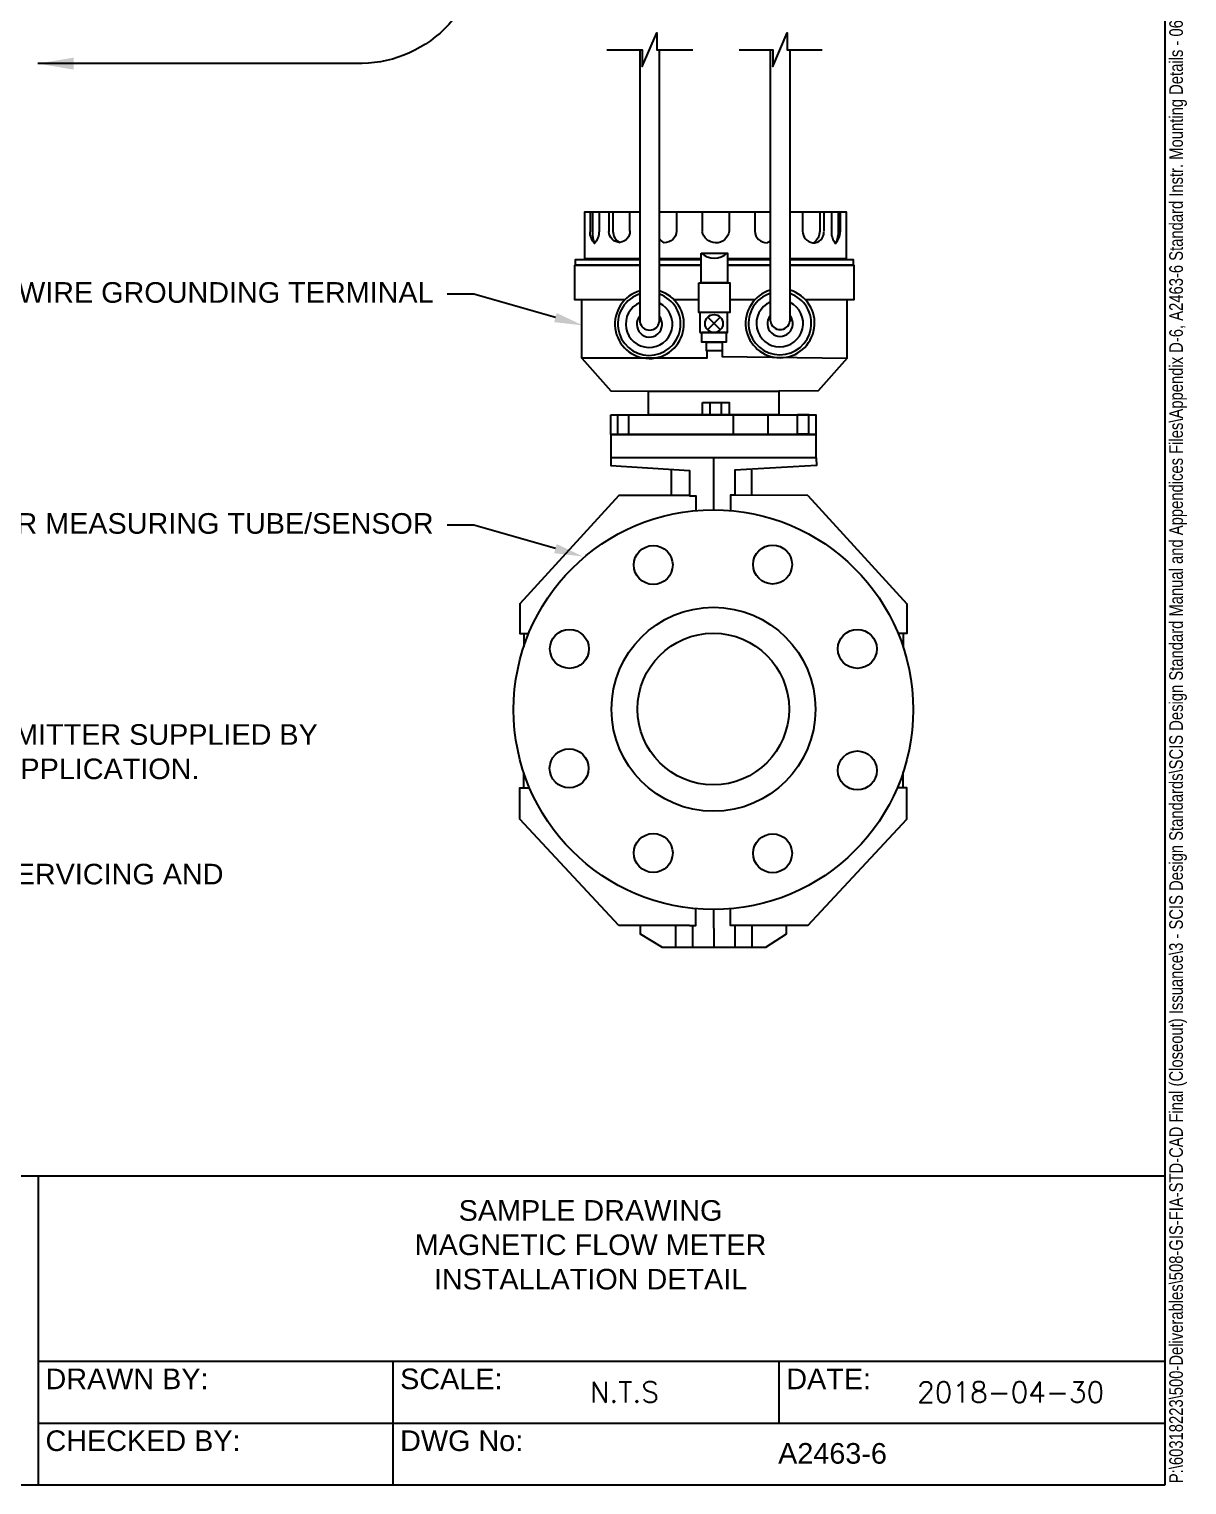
# Model space of a CAD drawing. Header units: millimetres. Extents: x 20 to 208, y 10 to 269.
# Drawn here: x 95.7 to 208.1, y 10 to 151.3 of the extents above; entities that cross this region are included whole.
import ezdxf
from ezdxf.enums import TextEntityAlignment as Align

# ---------------------------------------------------------------- set-up
doc = ezdxf.new("R2010")
doc.units = ezdxf.units.MM
doc.header["$MEASUREMENT"] = 0
doc.layers.get('0').update_dxf_attribs({"linetype": 'CONTINUOUS'})
for name, color, linetype in [('BBATXT', 7, 'CONTINUOUS'), ('C-B-TITLE', 7, 'CONTINUOUS'), ('G-ANNO-SYMB', 5, 'CONTINUOUS')]:
    doc.layers.add(name, color=color, linetype=linetype)
doc.layers.add('N-ANNO-TEXT', color=2, linetype='CONTINUOUS', lineweight=25)
doc.layers.add('N-INST', color=4, linetype='CONTINUOUS', lineweight=25)
doc.styles.add('_CGS_2-5_NOTES', font='arial.ttf', dxfattribs={"height": 2.5})
doc.styles.add('FILENAME', font='ARIALN.TTF', dxfattribs={"width": 0.95, "height": 2.5})
doc.styles.add('T1_2_5', font='simplex.shx', dxfattribs={"height": 2.5})

# ---------------------------------------------------------------- blocks, each defined once
blk = doc.blocks.new('FILE NAME')
at = {"layer": 'C-B-TITLE', "insert": (360.99, 526.17), "char_height": 2.5, "attachment_point": 1, "style": 'FILENAME'}
blk.add_mtext('P:\\\\60318223\\\\500-Deliverables\\\\508-GIS-FIA-STD-CAD Final (Closeout) Issuance\\\\3 - SCIS Design Standards\\\\SCIS Design Standard Manual and Appendices Files\\\\Appendix D-6, A2463-6 Standard Instr. Mounting Details - 06-Magnetic Flow Meter.dwg', dxfattribs=at)

msp = doc.modelspace()

# ---------------------------------------------------------------- linework, layer by layer
for p, q in [((20, 40), (181.99, 40)), ((20, 40), (181.99, 40)), ((20, 40), (181.99, 40)), ((20, 40), (181.99, 40)), ((20, 40), (206, 40)), ((20, 40), (96.56, 40)), ((96.56, 40), (96.56, 10)), ((96.56, 40), (206, 40)), ((96.56, 22), (206, 22)), ((131, 22), (131, 10)), ((168.5, 22), (168.5, 16)), ((96.56, 16), (206, 16))]:
    msp.add_line(p, q)
at = {"layer": 'G-ANNO-SYMB'}
for p, q in [((206, 10), (206, 269)), ((20, 10), (206, 10)), ((26, 10), (206, 10))]:
    msp.add_line(p, q, dxfattribs=at)
at = {"layer": 'N-ANNO-TEXT'}
for points in [[(151.77, 149.3), (155.23, 149.3), (155.23, 147.7), (156.63, 150.95), (156.63, 149.31), (160.13, 149.31)], [(164.62, 149.3), (167.9, 149.3), (167.9, 147.7), (169.3, 150.95), (169.3, 149.31), (172.68, 149.31)], [(146.8, 123.31), (138.88, 125.57), (136.28, 125.57)], [(146.8, 100.88), (138.88, 103.15), (136.28, 103.15)]]:
    msp.add_lwpolyline(points, dxfattribs=at)
for points in [[(100.02, 148.55), (100.02, 147.38), (96.52, 147.97)], [(146.92, 123.75), (149.46, 122.55), (146.67, 122.87)], [(146.92, 101.33), (149.46, 100.12), (146.67, 100.44)]]:
    msp.add_solid(points, dxfattribs=at)
at = {"layer": 'N-INST'}
for points in [[(139.6, 183.04), (139.6, 159.83, -0.421533), (127.44, 147.97), (96.52, 147.97)], [(151.03, 131.69, -0.170479), (150.6, 130.51, -0.195627), (150.15, 131.65, 0.184343)], [(150.38, 131.62, 0.135781), (150.6, 130.51, -4.505876)], [(154.03, 131.72, -0.3834), (153.06, 130.61, -0.423133), (151.99, 131.66, 8.07397)], [(152.38, 131.71, 0.289203), (153.04, 130.61, -1.168364)], [(158.56, 131.69, -0.411458), (157.35, 130.58, -0.145743), (156.88, 131, 1.713392)], [(163.65, 131.69, -0.393255), (162.34, 130.57, -0.332861), (161.03, 131.68, 2.400774)], [(166.15, 131.69, 0.411458), (167.36, 130.58, 0.148979), (167.64, 130.81, -1.713392)], [(170.8, 131.7, 0.3834), (171.78, 130.58, 0.482699), (172.85, 131.63, -8.07397)], [(172.46, 131.69, -0.231717), (171.89, 130.58, 1.168364)], [(173.6, 131.65, 0.192437), (173.99, 130.51, 0.195627), (174.44, 131.65, -0.184343)], [(174.26, 131.7, -0.10618), (173.99, 130.51, 4.505876)], [(160.93, 129.57, 0.378567), (163.51, 129.57, 1.59266)], [(167.67, 122.95, 0.856917), (169.56, 122.95, -1.359996)], [(154.99, 122.91, 0.856917), (156.88, 122.91, -1.359996)]]:
    msp.add_lwpolyline(points, format="xyb", dxfattribs=at)
for points in [[(155.01, 122.9), (155.01, 149.3)], [(156.88, 149.31), (156.88, 122.9), (156.88, 122.9)], [(167.67, 122.95), (167.67, 122.95), (167.67, 149.3)], [(169.56, 149.31), (169.56, 122.94)], [(155.01, 129.01), (149.65, 129.01), (149.65, 133.59), (155.01, 133.59)], [(150.15, 133.51), (150.15, 131.62)], [(150.38, 133.51), (150.38, 131.62)], [(151.03, 133.59), (151.03, 131.69)], [(151.99, 133.55), (151.99, 131.66)], [(152.38, 133.55), (152.38, 131.66)], [(153.99, 133.59), (153.99, 131.7)], [(156.88, 133.59), (167.64, 133.59)], [(158.56, 133.59), (158.56, 131.69)], [(161.03, 133.59), (161.03, 131.69)], [(163.65, 133.59), (163.65, 131.69)], [(166.15, 133.59), (166.15, 131.69)], [(169.56, 133.59), (175.02, 133.59), (175.02, 129.01), (169.56, 129.01)], [(170.8, 133.59), (170.8, 131.7)], [(172.46, 133.58), (172.46, 131.69)], [(172.85, 133.58), (172.85, 131.69)], [(173.6, 133.55), (173.6, 131.65)], [(174.26, 133.59), (174.26, 131.7)], [(174.44, 133.55), (174.44, 131.65)], [(155.01, 128.4), (148.73, 128.4), (148.73, 128.96), (155.01, 128.96)], [(160.93, 129.01), (156.88, 129.01)], [(156.88, 128.96), (160.93, 128.96)], [(167.64, 129.01), (163.51, 129.01)], [(163.51, 128.96), (167.64, 128.96)], [(169.56, 128.96), (175.71, 128.96), (175.71, 128.4), (169.56, 128.4)], [(153.51, 125.02), (148.67, 125.02), (148.67, 128.39), (155.01, 128.39)], [(160.93, 128.4), (156.88, 128.4)], [(156.88, 128.39), (160.93, 128.39)], [(167.64, 128.4), (163.51, 128.4)], [(163.51, 128.39), (167.64, 128.39)], [(169.56, 128.39), (175.77, 128.39), (175.77, 125.02), (171.08, 125.02)], [(149.36, 119.36), (149.36, 125.02)], [(160.71, 125.02), (158.32, 125.02)], [(166.14, 125.02), (163.72, 125.02)], [(175.13, 119.36), (175.13, 125.02)], [(162.8, 123.34), (161.57, 122.13)], [(161.58, 123.34), (162.81, 122.13)], [(161.48, 120.05), (161.48, 119.36), (149.36, 119.36), (152.16, 116.2), (155.84, 116.18)], [(162.97, 120.09), (162.97, 119.53), (175.13, 119.36), (172.29, 116.2), (168.48, 116.18)], [(152.18, 109.7), (152.17, 108.94), (159.82, 108.47), (159.82, 106.03)], [(162.13, 109.71), (162.13, 104.65)], [(172.11, 109.71), (172.15, 108.94), (164.21, 108.51), (164.21, 106.06)], [(158.06, 106.03), (158.06, 108.58)], [(165.83, 108.51), (165.83, 106.03)], [(152.95, 106.03), (143.33, 95.53), (143.33, 92.65), (144.2, 92.65)], [(159.82, 106.03), (152.94, 106.03)], [(159.82, 106.02), (160.44, 106.02), (160.44, 104.57)], [(164.21, 106.06), (163.78, 106.06), (163.78, 104.58)], [(171.3, 106.03), (164.21, 106.06)], [(171.31, 106.03), (180.93, 95.53), (180.93, 92.65), (180.06, 92.65)], [(143.71, 92.57), (143.71, 91.34)], [(180.57, 92.65), (180.57, 91.28)], [(143.71, 77.67), (143.71, 79.16)], [(180.56, 77.67), (180.57, 79.21)], [(152.95, 64.29), (143.33, 74.61), (143.33, 77.67), (144.2, 77.67)], [(171.3, 64.29), (180.92, 74.61), (180.92, 77.67), (180.05, 77.67)], [(159.82, 64.29), (160.44, 64.29), (160.44, 65.92)], [(162.13, 65.85), (162.16, 62.21)], [(164.21, 64.29), (163.78, 64.29), (163.78, 65.92)], [(159.82, 64.29), (152.95, 64.29)], [(155.03, 64.28), (155.03, 63.48), (157.16, 62.2), (167.22, 62.21), (169.22, 63.49), (169.22, 64.29)], [(158.45, 64.26), (158.45, 62.2)], [(160.1, 64.27), (160.11, 62.25)], [(171.3, 64.29), (164.21, 64.29)], [(164.21, 64.27), (164.21, 62.25)], [(165.86, 64.27), (165.86, 62.21)]]:
    msp.add_lwpolyline(points, dxfattribs=at)
for points in [[(160.93, 129.57), (163.51, 129.57), (163.51, 126.7), (160.93, 126.7)], [(160.71, 126.7), (163.72, 126.7), (163.72, 123.8), (160.71, 123.8)], [(160.81, 121.87), (163.51, 121.87), (163.51, 123.8), (160.81, 123.8)], [(161.02, 121.88), (163.36, 121.88), (163.36, 120.93), (161.02, 120.93)], [(161.47, 120.93), (162.97, 120.93), (162.97, 120.09), (161.47, 120.09)], [(155.84, 116.18), (168.48, 116.18), (168.48, 113.88), (155.84, 113.88)], [(161.08, 115.07), (163.65, 115.07), (163.65, 113.87), (161.08, 113.87)], [(161.82, 115.07), (162.9, 115.07), (162.9, 113.87), (161.82, 113.87)], [(152.18, 113.86), (172.07, 113.86), (172.07, 111.95), (152.18, 111.95)], [(152.84, 113.87), (153.88, 113.87), (153.88, 111.95), (152.84, 111.95)], [(164.07, 113.87), (167.42, 113.87), (167.42, 111.96), (164.07, 111.96)], [(170.31, 113.89), (171.36, 113.89), (171.36, 111.98), (170.31, 111.98)], [(152.19, 111.96), (172.07, 111.96), (172.07, 109.71), (152.19, 109.71)]]:
    msp.add_lwpolyline(points, close=True, dxfattribs=at)
for centre, radius in [((162.19, 122.73), 0.869), ((162.13, 85.25), 19.4), ((156.29, 99.3), 1.89), ((167.88, 99.34), 1.89), ((162.14, 85.29), 9.9), ((148.15, 91.15), 1.89), ((162.12, 85.31), 7.36), ((176.11, 91.15), 1.89), ((148.12, 79.56), 1.89), ((176.11, 79.35), 1.89), ((156.29, 71.34), 1.89), ((167.88, 71.31), 1.89)]:
    msp.add_circle(centre, radius, dxfattribs=at)
for centre, radius, start, end in [((155.92, 122.69), 3.35, 105.7175, 73.2068), ((168.61, 122.76), 3.35, 106.7003, 73.2068), ((155.9, 122.69), 3.05, 106.9742, 71.1276), ((155.89, 122.68), 2.27, 112.8046, 63.9008), ((168.59, 122.75), 3.05, 108.0621, 71.1276), ((168.58, 122.74), 2.27, 114.3265, 63.9008), ((155.92, 122.65), 1.23, 137.5036, 38.4517), ((168.61, 122.72), 1.23, 141.4491, 38.4517)]:
    msp.add_arc(centre, radius, start, end, dxfattribs=at)

# ---------------------------------------------------------------- block references
at = {"layer": 'BBATXT', "xscale": 0.7273500000000013, "yscale": 0.5273499999999984, "zscale": 0.6273500000000001, "rotation": 90}
msp.add_blockref('FILE NAME', (483.88, -252.4), dxfattribs=at)

# ---------------------------------------------------------------- texts
at = {"insert": (150.2, 37.64), "char_height": 2, "attachment_point": 2, "style": '_CGS_2-5_NOTES'}
msp.add_mtext_dynamic_manual_height_columns('SAMPLE DRAWING\\PMAGNETIC FLOW METER\\PINSTALLATION DETAIL', width=49.4063, gutter_width=12.5, heights=[0], dxfattribs=at)
at = {"char_height": 2, "style": '_CGS_2-5_NOTES'}
for s, insert, width, attachment_point in [('DRAWN BY:', (97.27, 21.29), 25, 1), ('SCALE:', (131.71, 21.29), 25, 1), ('DATE:', (169.21, 21.29), 25, 1), ('CHECKED BY:', (97.27, 15.29), 25, 1), ('DWG No:', (131.71, 15.29), 25, 1), ('A2463-6', (173.7, 14.06), 63.465, 2)]:
    msp.add_mtext(s, dxfattribs=dict(at, insert=insert, width=width, attachment_point=attachment_point))
at = {"style": 'T1_2_5'}
for tag, text, p in [('N.T.S', 'SCALE', (153.5, 19)), ('2018-04-30', '2018-04-30', (191, 19))]:
    msp.add_attdef(tag, text=text, height=2, dxfattribs=at).set_placement(p, align=Align.MIDDLE_CENTER)
at = {"layer": 'N-ANNO-TEXT', "char_height": 2, "style": '_CGS_2-5_NOTES'}
for s, insert, width, attachment_point in [('FLOW METER WIRE GROUNDING TERMINAL ', (134.96, 126.75), 63.3386, 3), ('FLOW METER MEASURING TUBE/SENSOR', (134.96, 104.33), 67.1597, 3), ('\\A1;SENSOR CABLES TO FLOW METER TRANSMITTER SUPPLIED BY MANUFACTURER. CABLE LENGTH TO FIT APPLICATION.', (36.32, 83.84), 87.6481, 1), ('\\A1;CONSIDER ADEQUATE CLEARANCE FOR SERVICING AND ACCESSIBILITY FOR MAINTENANCE.', (36.32, 70.29), 88.1394, 1)]:
    msp.add_mtext(s, dxfattribs=dict(at, insert=insert, width=width, attachment_point=attachment_point))

doc.saveas('drawing.dxf')
